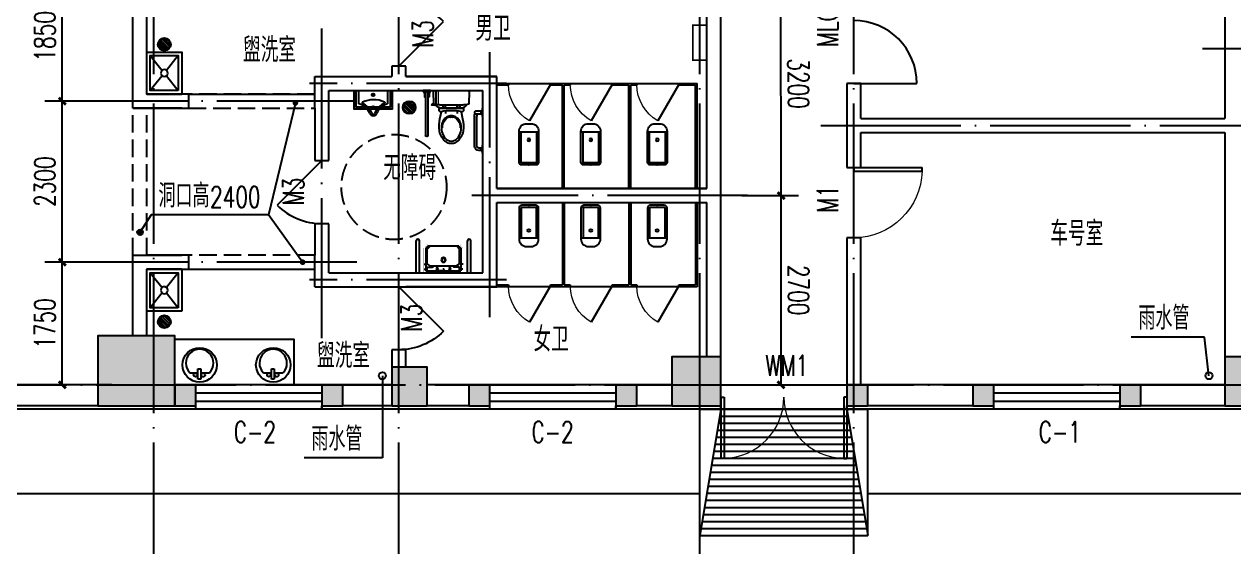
# Model space of a CAD drawing. Extents: x 63793 to 231107, y 20849 to 337643.
# Drawn here: x 178948 to 196226, y 262126 to 269587 of the extents above; entities that cross this region are included whole.
import ezdxf

# ---------------------------------------------------------------- set-up
doc = ezdxf.new("R2010")
doc.units = 0
doc.header["$LTSCALE"] = 1000
doc.header["$MEASUREMENT"] = 0
for name, pattern in [('CONTINOUS', [0]), ('DASH', [0.35, 0.25, -0.1]), ('DASHED', [19.05, 12.7, -6.35]), ('DOTE', [2.42, 2, -0.2, 0.02, -0.2])]:
    doc.linetypes.add(name, pattern=pattern)
for name, color, linetype in [('2', 2, 'Continuous'), ('COLUMN', 2, 'Continuous'), ('DIM_LEAD', 3, 'Continuous'), ('DOTE', 1, 'DOTE'), ('LATRINE', 6, 'Continuous'), ('LVTRY', 6, 'Continuous'), ('PUB_DIM', 3, 'Continuous'), ('PUB_HATCH', 8, 'Continuous'), ('PUB_TEXT', 7, 'Continuous'), ('STAIR', 2, 'Continuous'), ('SURFACE', 6, 'Continuous'), ('WALL', 2, 'Continuous'), ('WINDOW', 4, 'Continuous'), ('WINDOW_TEXT', 7, 'Continuous'), ('厨卫', 30, 'Continuous'), ('新块$0$2D_ROOF', 144, 'Continuous')]:
    doc.layers.add(name, color=color, linetype=linetype)
doc.styles.add('_TCH_DIM', font='SIMPLEX', dxfattribs={"bigfont": 'GBCBIG'})
doc.styles.add('_TCH_DIM_T3', font='SIMPLEX', dxfattribs={"width": 0.705882, "bigfont": 'GBCBIG'})
doc.styles.add('_TCH_WINDOW', font='SIMPLEX', dxfattribs={"height": 3.5, "bigfont": 'GBCBIG'})
doc.styles.add('DIM_FONT', font='SIMPLEX', dxfattribs={"width": 0.7, "bigfont": 'GBCBIG'})
doc.styles.get("Standard").update_dxf_attribs({"font": 'gbenor.shx', "bigfont": 'gbcbig.shx'})
doc.dimstyles.new('_TCH_ARCH&&100', dxfattribs={"dimtxt": 297.5, "dimasz": 100, "dimexe": 250, "dimexo": 300, "dimgap": 100, "dimtad": 1, "dimdec": 0, "dimzin": 0, "dimdsep": 46, "dimtxsty": '_TCH_DIM_T3', "dimblk": 'ARCHTICK', "dimcen": 0.09, "dimclrt": 7, "dimazin": 2, "dimtfac": 1, "dimtdec": 0, "dimtix": 1, "dimtmove": 2, "dimatfit": 3, "dimfxl": 0, "dimtolj": 1, "dimtzin": 0, "dimarcsym": 0})

# ---------------------------------------------------------------- blocks, each defined once
blk = doc.blocks.new('M_E0')
for p, q in [((-279, -123), (-251, -123)), ((-277, -51), (-251, -51)), ((-251, -26), (251, -26)), ((-251, -349), (-251, -26)), ((-232, -26), (-232, -79)), ((-232, -79), (-154, -79)), ((-191, -100), (-232, -127)), ((-232, -127), (-232, -335)), ((-191, -100), (189, -100)), ((-149, -84), (-149, -100)), ((0, -26), (-90, -26)), ((-90, -26), (90, -26)), ((148, -84), (148, -100)), ((232, -79), (153, -79)), ((192, -101), (232, -127)), ((232, -26), (232, -79)), ((232, -127), (232, -335)), ((251, -349), (251, -26)), ((279, -51), (253, -51)), ((281, -123), (253, -123)), ((-232, -335), (-191, -381)), ((232, -335), (191, -381)), ((-221, -381), (-251, -349)), ((222, -381), (-221, -381)), ((222, -381), (251, -349))]:
    blk.add_line(p, q)
at = {"const_width": 1.5}
for points in [[(-280, 0), (-280, -350)], [(-280, 0), (280, 0)], [(280, 0), (280, -350)], [(-280, -350), (-230, -410)], [(-230, -410), (230, -410)], [(280, -350), (230, -410)]]:
    blk.add_lwpolyline(points, dxfattribs=at)
for centre, radius in [((-89, -56), 15), ((1, -182), 33.1), ((1, -182), 24.9), ((1, -44), 8), ((91, -54), 15)]:
    blk.add_circle(centre, radius)
for centre, start, end in [((-154, -84), 0, 90), ((153, -84), 90, 180), ((189, -105), 57.2444, 90)]:
    blk.add_arc(centre, 5, start, end)
at = {"width": 0.8, "flags": 9}
for tag in ['XSIZE', 'YSIZE']:
    blk.add_attdef(tag, (0, 0), '', height=0.5, dxfattribs=at)
blk = doc.blocks.new('A$C1C8A70F5')
at = {"layer": 'LVTRY'}
for p, q in [((0, 478), (0, 25)), ((50, 478), (50, 25)), ((733, 478), (733, 25)), ((783, 478), (783, 25))]:
    blk.add_line(p, q, dxfattribs=at)
for centre in [(25, 25), (758, 25)]:
    blk.add_arc(centre, 25, 180, 0, dxfattribs=at)
at = {"layer": 'LVTRY', "xscale": -1}
blk.add_blockref('M_E0', (392, 478), dxfattribs=at)
blk = doc.blocks.new('A$C128B600B')
at = {"layer": 'LVTRY'}
for p, q in [((782, 871), (818, 871)), ((782, 248), (782, 871)), ((782, 248), (782, 871)), ((818, 871), (818, 248)), ((24, 593), (11, 606)), ((11, 545), (24, 558)), ((377, 573), (357, 573)), ((367, 583), (367, 563)), ((523, 573), (543, 573)), ((533, 583), (533, 563)), ((800, 230), (800, 230)), ((800, 230), (800, 230))]:
    blk.add_line(p, q, dxfattribs=at)
at = {"layer": 'LVTRY', "lineweight": 13}
blk.add_line((367, 673), (533, 673), dxfattribs=at)
at = {"layer": 'LVTRY'}
for points in [[(685, 888), (215, 888, 0.421203), (195, 868), (199, 706, 0.384529), (218, 687, 0.020097), (450, 678, 0.020097), (682, 687, 0.384529), (701, 706), (705, 868, 0.421203)], [(120, 575), (120, 575, -0.414214), (103, 558), (24, 558), (24, 593), (103, 593, -0.414214)], [(624, 638), (276, 638), (276, 605, 0.472458), (300, 586, -0.097656), (600, 586, 0.472458), (624, 605)], [(450, 168, -0.221073), (363, 208, -0.102493), (314, 301, -0.121565), (316, 416, -0.187395), (388, 513, -0.126952), (450, 529, -0.126952), (512, 513, -0.187395), (584, 416, -0.121565), (586, 301, -0.102493), (537, 208, -0.221073)]]:
    blk.add_lwpolyline(points, format="xyb", close=True, dxfattribs=at)
at = {"layer": 'LVTRY', "lineweight": 13}
for points in [[(622, 683, 0.203745), (633, 708), (633, 888)], [(276, 685, 0.216674), (302, 673), (330, 673)], [(322, 358, -0.134007), (351, 453, -0.213245), (425, 506, 0.668461), (422, 521, 0.205105), (341, 459, 0.136377), (313, 358)], [(587, 358, 0.136377), (559, 459, 0.205105), (478, 521, 0.668461), (475, 506, -0.213245), (549, 453, -0.134007), (578, 358)], [(570, 673), (598, 673, 0.194092), (622, 683)], [(455, 497), (466, 502, 0.801198), (467, 506, 0.05862), (450, 508, 0.05862), (433, 506, 0.801198), (434, 502), (445, 497)]]:
    blk.add_lwpolyline(points, format="xyb", dxfattribs=at)
at = {"layer": 'LVTRY'}
for points in [[(664, 686, 0.081906), (668, 708), (668, 888)], [(24, 33), (58, 33, 0.414213), (120, 95), (120, 518, 0.119661), (109, 559)], [(24, 68), (58, 68, 0.414211), (85, 95), (85, 518, 0.085038), (69, 558)], [(236, 686, 0.32142), (302, 638), (598, 638, 0.300027), (662, 680)], [(309, 587), (288, 486, 0.088113), (280, 314, 0.124068), (332, 196, 0.086475), (391, 146, 0.130408), (450, 131, 0.130408), (509, 146, 0.086475), (568, 196, 0.124068), (620, 314, 0.088113), (612, 486), (591, 587)], [(662, 680, 0.019656), (664, 686)]]:
    blk.add_lwpolyline(points, format="xyb", dxfattribs=at)
for points in [[(853, 888), (853, 877), (747, 877), (747, 888)], [(779, 798), (779, 877), (767, 877), (767, 798)], [(779, 798), (779, 877), (767, 877), (767, 798)], [(821, 798), (821, 877), (833, 877), (833, 798)], [(767, 851), (767, 862), (760, 862), (760, 851)], [(767, 851), (767, 862), (760, 862), (760, 851)], [(833, 851), (833, 862), (840, 862), (840, 851)], [(0, 630), (11, 630), (11, 525), (0, 525)], [(367, 638), (367, 676), (330, 676), (330, 638)], [(533, 638), (533, 676), (570, 676), (570, 638)], [(0, 105), (11, 105), (11, 0), (0, 0)]]:
    blk.add_lwpolyline(points, close=True, dxfattribs=at)
for points in [[(651, 685), (681, 673), (729, 680), (726, 700), (698, 696)], [(11, 20), (24, 33), (24, 68), (11, 81)]]:
    blk.add_lwpolyline(points, dxfattribs=at)
for start, end in [(180, 270.0001), (180, 270.0001), (269.9994, 359.9994)]:
    blk.add_arc((800, 248), 17.5, start, end, dxfattribs=at)
blk = doc.blocks.new('M_E33IEP')
for p, q in [((44, -21), (44, 20)), ((44, 20), (194, 20)), ((135, 135), (135, 20)), ((194, 20), (194, -21)), ((194, -21), (44, -21)), ((135, -21), (135, -144))]:
    blk.add_line(p, q)
for centre, radius in [((248, -5), 246), ((106, 56), 26.7), ((105, -55), 26.7)]:
    blk.add_circle(centre, radius)
blk.add_arc((274, -5), 197, 225.2527, 134.7473)
at = {"style": 'DIM_FONT', "width": 0.8, "flags": 9}
for tag in ['XSIZE', 'YSIZE']:
    blk.add_attdef(tag, (0, 0), '', height=0.5, dxfattribs=at)
at = {"width": 0.8, "flags": 9}
for tag in ['XSIZE', 'YSIZE']:
    blk.add_attdef(tag, (2, -251), '', height=150, dxfattribs=at)
blk = doc.blocks.new('_LV12')
at = {"layer": '厨卫'}
for p, q in [((-250, -50), (-39, -219)), ((39, -219), (250, -50)), ((-250, -450), (-39, -281)), ((39, -281), (250, -450))]:
    blk.add_line(p, q, dxfattribs=at)
for points in [[(300, -500), (300, 0), (-300, 0), (-300, -500)], [(250, -450), (250, -50), (-250, -50), (-250, -450)]]:
    blk.add_lwpolyline(points, close=True, dxfattribs=at)
blk.add_circle((0, -250), 50, dxfattribs=at)
blk = doc.blocks.new('$lvtry$00000201')
at = {"layer": 'LATRINE'}
for p, q in [((-140, -40, 0), (-140, -480, 0)), ((-110, -40, 0), (-110, -470, 0)), ((100, 0, 0), (-100, 0, 0)), ((100, -30, 0), (-100, -30, 0)), ((110, -470, 0), (110, -40, 0)), ((140, -480, 0), (140, -40, 0)), ((140, -470, 0), (-140, -470, 0)), ((-30, -590, 0), (30, -590, 0))]:
    blk.add_line(p, q, dxfattribs=at)
blk.add_circle((0, -359, 0), 20, dxfattribs=at)
for centre, radius, start, end in [((-100, -40, 0), 40, 90, 180), ((-100, -40, 0), 10, 90, 180), ((100, -40, 0), 40, 0, 90), ((100, -40, 0), 10, 0, 90), ((-30, -480, 0), 110, 180, 270), ((30, -480, 0), 110, 270, 0)]:
    blk.add_arc(centre, radius, start, end, dxfattribs=at)
blk.add_point((0, 0), dxfattribs=at)
blk = doc.blocks.new('$TCHSYS$APDOOR2D')
blk.add_line((0.5, 0), (0, 0.866))
at = {"lineweight": 13}
blk.add_arc((0.5, 0), 1, 120, 180, dxfattribs=at)
blk = doc.blocks.new('$lvtry$00000223')
for p, q in [((-205, 0, 0), (205, 0, 0)), ((-205, -191, 0), (-205, 0, 0)), ((205, 0, 0), (205, -191, 0))]:
    blk.add_line(p, q)
for centre in [(0, -60, 0), (0, -242, 0)]:
    blk.add_circle(centre, 20)
for centre, radius, start, end in [((-152, -175, 0), 10, 114.1084, 248.1394), ((5, -526, 0), 395, 66.6675, 114.1084), ((158, -173, 0), 10, 290.4941, 66.6675), ((-243, -391, 0), 203, 19.2639, 79.2894), ((-243, -401, 0), 233, 19.2639, 68.1394), ((0, -306, 0), 54, 199.2639, 269.7777), ((0, -316, 0), 24, 199.2639, 269.4998), ((0, -306, 0), 54, 270.2223, 340.7361), ((0, -316, 0), 24, 270.5002, 340.7361), ((243, -401, 0), 233, 110.4941, 160.7361), ((243, -391, 0), 203, 100.7106, 160.7361)]:
    blk.add_arc(centre, radius, start, end)
blk.add_point((0, -60, 0))
blk = doc.blocks.new('drgrt')
at = {"layer": '厨卫'}
h = blk.add_hatch(dxfattribs=at)
h.set_pattern_fill('ANSI31', color=256, scale=200, angle=-90, style=0)
h.set_pattern_definition([(135, (467302.654, -452121.677), (-17.6776695, -17.6776695), [])])
h.paths.add_polyline_path([(622639, -8723, 1), (622639, -8887, 1)])
h = blk.add_hatch(dxfattribs=at)
h.set_pattern_fill('ANSI31', color=256, scale=200, angle=-90, style=0)
h.set_pattern_definition([(135, (467302.654, -452121.677), (-17.6776695, -17.6776695), [])])
h.paths.add_polyline_path([(622639, -8723, 1), (622639, -8887, 1)])
h = blk.add_hatch(dxfattribs=at)
h.set_pattern_fill('ANSI31', color=256, scale=200, angle=-90, style=0)
h.set_pattern_definition([(135, (466585.184, -452264.022), (-17.6776695, -17.6776695), [])])
h.paths.add_polyline_path([(621921, -8865, 1), (621921, -9029, 1)])
h = blk.add_hatch(dxfattribs=at)
h.set_pattern_fill('ANSI31', color=256, scale=200, angle=-90, style=0)
h.set_pattern_definition([(135, (466585.184, -452264.022), (-17.6776695, -17.6776695), [])])
h.paths.add_polyline_path([(621921, -8865, 1), (621921, -9029, 1)])
h = blk.add_hatch(dxfattribs=at)
h.set_pattern_fill('ANSI31', color=256, scale=200, angle=-90, style=0)
h.set_pattern_definition([(135, (466585.184, -453600.247), (-17.6776695, -17.6776695), [])])
h.paths.add_polyline_path([(621921, -10201, 1), (621921, -10365, 1)])
h = blk.add_hatch(dxfattribs=at)
h.set_pattern_fill('ANSI31', color=256, scale=200, angle=-90, style=0)
h.set_pattern_definition([(135, (466585.184, -453600.247), (-17.6776695, -17.6776695), [])])
h.paths.add_polyline_path([(621921, -10201, 1), (621921, -10365, 1)])
h = blk.add_hatch(dxfattribs=at)
h.set_pattern_fill('ANSI31', color=256, scale=200, angle=-90, style=0)
h.set_pattern_definition([(135, (471002.692, -454509.946), (-17.6776695, -17.6776695), [])])
h.paths.add_polyline_path([(626339, -11111, 1), (626339, -11275, 1)])
h = blk.add_hatch(dxfattribs=at)
h.set_pattern_fill('ANSI31', color=256, scale=200, angle=-90, style=0)
h.set_pattern_definition([(135, (471002.692, -454509.946), (-17.6776695, -17.6776695), [])])
h.paths.add_polyline_path([(626339, -11111, 1), (626339, -11275, 1)])
h = blk.add_hatch(dxfattribs=at)
h.set_pattern_fill('ANSI31', color=256, scale=200, angle=-90, style=0)
h.set_pattern_definition([(135, (469622.653, -455356.53), (-17.6776695, -17.6776695), [])])
h.paths.add_polyline_path([(624959, -11958, 1), (624959, -12121, 1)])
h = blk.add_hatch(dxfattribs=at)
h.set_pattern_fill('ANSI31', color=256, scale=200, angle=-90, style=0)
h.set_pattern_definition([(135, (469622.653, -455356.53), (-17.6776695, -17.6776695), [])])
h.paths.add_polyline_path([(624959, -11958, 1), (624959, -12121, 1)])
h = blk.add_hatch(dxfattribs=at)
h.set_pattern_fill('ANSI31', color=256, scale=200, angle=-90, style=0)
h.set_pattern_definition([(135, (464652.654, -456055.464), (-17.6776695, -17.6776695), [])])
h.paths.add_polyline_path([(619989, -12657, 1), (619989, -12820, 1)])
h = blk.add_hatch(dxfattribs=at)
h.set_pattern_fill('ANSI31', color=256, scale=200, angle=-90, style=0)
h.set_pattern_definition([(135, (464652.654, -456055.464), (-17.6776695, -17.6776695), [])])
h.paths.add_polyline_path([(619989, -12657, 1), (619989, -12820, 1)])
h = blk.add_hatch(dxfattribs=at)
h.set_pattern_fill('ANSI31', color=256, scale=200, angle=-90, style=0)
h.set_pattern_definition([(135, (468150.352, -456956.53), (-17.6776695, -17.6776695), [])])
h.paths.add_polyline_path([(623487, -13558, 1), (623487, -13721, 1)])
h = blk.add_hatch(dxfattribs=at)
h.set_pattern_fill('ANSI31', color=256, scale=200, angle=-90, style=0)
h.set_pattern_definition([(135, (468150.352, -456956.53), (-17.6776695, -17.6776695), [])])
h.paths.add_polyline_path([(623487, -13558, 1), (623487, -13721, 1)])
h = blk.add_hatch(dxfattribs=at)
h.set_pattern_fill('ANSI31', color=256, scale=200, angle=-90, style=0)
h.set_pattern_definition([(135, (464652.654, -460015.187), (-17.6776695, -17.6776695), [])])
h.paths.add_polyline_path([(619989, -16616, 1), (619989, -16780, 1)])
for centre, radius in [((622639, -8805), 91.9), ((622639, -8805), 91.9), ((622639, -8805), 81.9), ((622639, -8805), 81.9), ((621921, -8947), 91.9), ((621921, -8947), 91.9), ((621921, -8947), 81.9), ((621921, -8947), 81.9), ((621921, -10283), 91.9), ((621921, -10283), 91.9), ((621921, -10283), 81.9), ((621921, -10283), 81.9), ((626339, -11193, 0), 91.9), ((626339, -11193, 0), 91.9), ((626339, -11193, 0), 81.9), ((626339, -11193, 0), 81.9), ((624959, -12040), 91.9), ((624959, -12040), 91.9), ((624959, -12040), 81.9), ((624959, -12040), 81.9), ((619989, -12738), 91.9), ((619989, -12738), 91.9), ((619989, -12738), 81.9), ((619989, -12738), 81.9), ((623487, -13640), 91.9), ((623487, -13640), 91.9), ((623487, -13640), 81.9), ((623487, -13640), 81.9), ((619989, -16698), 91.9), ((619989, -16698), 81.9)]:
    blk.add_circle(centre, radius, dxfattribs=at)
blk = doc.blocks.new('_ArchTick')
at = {"color": 0, "linetype": 'ByBlock', "const_width": 0.4}
blk.add_lwpolyline([(-0.5, -0.5), (0.5, 0.5)], dxfattribs=at)
blk = doc.blocks.new('*D134')
at = {"layer": 'Defpoints', "color": 0, "transparency": 16777216}
for p in [(188901, 267139), (189759, 267139), (188901, 264439)]:
    blk.add_point(p, dxfattribs=at)
at = {"layer": 'PUB_DIM', "color": 0, "lineweight": -2, "transparency": 16777216}
for p, q in [((189201, 267139), (190009, 267139)), ((189759, 264439), (189759, 267139)), ((189201, 264439), (190009, 264439))]:
    blk.add_line(p, q, dxfattribs=at)
at = {"layer": 'PUB_DIM', "color": 0, "lineweight": -2, "transparency": 16777216, "xscale": 100, "yscale": 100, "zscale": 100}
for p, rotation in [((189759, 267139), 90.0191905754561), ((189759, 264439), 270.0191905754561)]:
    blk.add_blockref('_ArchTick', p, dxfattribs=dict(at, rotation=rotation))
at = {"layer": 'PUB_DIM', "color": 7, "transparency": 16777216, "insert": (190008, 265789), "char_height": 297.5, "attachment_point": 5, "rotation": 270.0192, "style": '_TCH_DIM_T3'}
blk.add_mtext('\\A1;2700', dxfattribs=at)
blk = doc.blocks.new('*D135')
at = {"layer": 'Defpoints', "color": 0, "transparency": 16777216}
for p in [(188899, 270339), (189757, 270339), (188901, 267139)]:
    blk.add_point(p, dxfattribs=at)
at = {"layer": 'PUB_DIM', "color": 0, "lineweight": -2, "transparency": 16777216}
for p, q in [((189199, 270339), (190007, 270339)), ((189759, 267139), (189757, 270339)), ((189201, 267139), (190009, 267139))]:
    blk.add_line(p, q, dxfattribs=at)
at = {"layer": 'PUB_DIM', "color": 0, "lineweight": -2, "transparency": 16777216, "xscale": 100, "yscale": 100, "zscale": 100}
for p, rotation in [((189757, 270339), 90.01919057545578), ((189759, 267139), 270.0191905754558)]:
    blk.add_blockref('_ArchTick', p, dxfattribs=dict(at, rotation=rotation))
at = {"layer": 'PUB_DIM', "color": 7, "transparency": 16777216, "insert": (190007, 268739), "char_height": 297.5, "attachment_point": 5, "rotation": 270.0192, "style": '_TCH_DIM_T3'}
blk.add_mtext('\\A1;3200', dxfattribs=at)
blk = doc.blocks.new('*D146')
at = {"layer": 'Defpoints', "color": 0, "transparency": 16777216}
for p in [(179493, 266189), (180499, 266189), (180499, 264439)]:
    blk.add_point(p, dxfattribs=at)
at = {"layer": 'PUB_DIM', "color": 0, "lineweight": -2, "transparency": 16777216}
for p, q in [((180199, 266189), (179243, 266189)), ((179493, 264439), (179493, 266189)), ((180199, 264439), (179243, 264439))]:
    blk.add_line(p, q, dxfattribs=at)
at = {"layer": 'PUB_DIM', "color": 0, "lineweight": -2, "transparency": 16777216, "xscale": 100, "yscale": 100, "zscale": 100}
for p, rotation in [((179493, 266189), 90), ((179493, 264439), 270)]:
    blk.add_blockref('_ArchTick', p, dxfattribs=dict(at, rotation=rotation))
at = {"layer": 'PUB_DIM', "color": 7, "transparency": 16777216, "insert": (179244, 265314), "char_height": 297.5, "attachment_point": 5, "rotation": 90, "style": '_TCH_DIM_T3'}
blk.add_mtext('\\A1;1750', dxfattribs=at)
blk = doc.blocks.new('*D147')
at = {"layer": 'Defpoints', "color": 0, "transparency": 16777216}
for p in [(179493, 268489), (180499, 268489), (180499, 266189)]:
    blk.add_point(p, dxfattribs=at)
at = {"layer": 'PUB_DIM', "color": 0, "lineweight": -2, "transparency": 16777216}
for p, q in [((180199, 268489), (179243, 268489)), ((179493, 266189), (179493, 268489)), ((180199, 266189), (179243, 266189))]:
    blk.add_line(p, q, dxfattribs=at)
at = {"layer": 'PUB_DIM', "color": 0, "lineweight": -2, "transparency": 16777216, "xscale": 100, "yscale": 100, "zscale": 100}
for p, rotation in [((179493, 268489), 90), ((179493, 266189), 270)]:
    blk.add_blockref('_ArchTick', p, dxfattribs=dict(at, rotation=rotation))
at = {"layer": 'PUB_DIM', "color": 7, "transparency": 16777216, "insert": (179244, 267339), "char_height": 297.5, "attachment_point": 5, "rotation": 90, "style": '_TCH_DIM_T3'}
blk.add_mtext('\\A1;2300', dxfattribs=at)
blk = doc.blocks.new('*D148')
at = {"layer": 'Defpoints', "color": 0, "transparency": 16777216}
for p in [(179493, 270339), (180499, 270339), (180499, 268489)]:
    blk.add_point(p, dxfattribs=at)
at = {"layer": 'PUB_DIM', "color": 0, "lineweight": -2, "transparency": 16777216}
for p, q in [((180199, 270339), (179243, 270339)), ((179493, 268489), (179493, 270339)), ((180199, 268489), (179243, 268489))]:
    blk.add_line(p, q, dxfattribs=at)
at = {"layer": 'PUB_DIM', "color": 0, "lineweight": -2, "transparency": 16777216, "xscale": 100, "yscale": 100, "zscale": 100}
for p, rotation in [((179493, 270339), 90), ((179493, 268489), 270)]:
    blk.add_blockref('_ArchTick', p, dxfattribs=dict(at, rotation=rotation))
at = {"layer": 'PUB_DIM', "color": 7, "transparency": 16777216, "insert": (179244, 269414), "char_height": 297.5, "attachment_point": 5, "rotation": 90, "style": '_TCH_DIM_T3'}
blk.add_mtext('\\A1;1850', dxfattribs=at)
blk = doc.blocks.new('_FZH')
blk.add_lwpolyline([(-0.5, -0.5), (0.5, -0.5), (0.5, 0.5), (-0.5, 0.5)], close=True)
at = {"layer": 'PUB_HATCH'}
blk.add_solid([(-0.5, -0.5), (0.5, -0.5), (-0.5, 0.5), (0.5, 0.5)], dxfattribs=at)
blk = doc.blocks.new('$WINLIB2D$00000001')
for p, q in [((-0.5, 0.5), (0.5, 0.5)), ((-0.5, 0.5), (-0.5, -0.5)), ((0.5, -0.5), (0.5, 0.5)), ((0.5, 0.1667), (-0.5, 0.1667)), ((0.5, -0.1667), (-0.5, -0.1667)), ((-0.5, -0.5), (0.5, -0.5))]:
    blk.add_line(p, q)
blk = doc.blocks.new('$DorLib2D$00000002')
for p, q in [((-0.5, 0), (-0.5, 0.4875)), ((-0.475, 0.4875), (-0.5, 0.4875)), ((-0.475, 0), (-0.475, 0.4875)), ((0.475, 0), (0.475, 0.4875)), ((0.475, 0.4875), (0.5, 0.4875)), ((0.5, 0), (0.5, 0.4875)), ((-0.5, 0), (-0.475, 0)), ((0.5, 0), (0.475, 0))]:
    blk.add_line(p, q)
at = {"lineweight": 13}
for centre, start, end in [((-0.4875, 0), 0, 88.53072), ((0.4875, 0), 91.46928, 180)]:
    blk.add_arc(centre, 0.4875, start, end, dxfattribs=at)
blk = doc.blocks.new('$DorLib2D$00000001')
for p, q in [((0.45, 0.975), (0.5, 0.975)), ((0.45, 0), (0.45, 0.975)), ((0.5, 0), (0.5, 0.975)), ((0.5, 0), (0.45, 0))]:
    blk.add_line(p, q)
at = {"lineweight": 13}
blk.add_arc((0.475, 0), 0.975, 91.4693, 180, dxfattribs=at)
blk = doc.blocks.new('$DorLib2D$00000114')
at = {"color": 0}
blk.add_line((0.5, 0), (-0.207, 0.707), dxfattribs=at)
blk.add_arc((0.5, 0), 1, 135, 180, dxfattribs=at)

msp = doc.modelspace()

# ---------------------------------------------------------------- hatches: boundary and pattern name
at = {"layer": 'DIM_LEAD'}
h = msp.add_hatch(color=256, dxfattribs=at)
edge = h.paths.add_edge_path()
edge.add_arc((180602.9, 266615.1), 40.3, 0, 360)

# ---------------------------------------------------------------- linework, layer by layer
at = {"color": 9}
for p, q in [((188599.3, 262288.9), (188599.3, 264088.9)), ((188599.3, 264088.9), (190999.3, 264088.9)), ((188899.3, 264088.9), (188599.3, 262288.9)), ((190699.3, 264088.9), (190999.3, 262288.9)), ((190999.3, 262288.9), (190999.3, 264088.9)), ((188865.9, 263888.9), (190732.6, 263888.9)), ((188882.6, 263988.9), (190715.9, 263988.9)), ((188832.6, 263688.9), (190765.9, 263688.9)), ((188849.3, 263788.9), (190749.3, 263788.9)), ((188799.3, 263488.9), (190799.3, 263488.9)), ((188815.9, 263588.9), (190782.6, 263588.9)), ((188782.6, 263388.9), (190815.9, 263388.9)), ((188749.3, 263188.9), (190849.3, 263188.9)), ((188765.9, 263288.9), (190832.6, 263288.9)), ((188715.9, 262988.9), (190882.6, 262988.9)), ((188732.6, 263088.9), (190865.9, 263088.9)), ((188699.3, 262888.9), (190899.3, 262888.9)), ((188665.9, 262688.9), (190932.6, 262688.9)), ((188682.6, 262788.9), (190915.9, 262788.9)), ((188632.6, 262488.9), (190965.9, 262488.9)), ((188649.3, 262588.9), (190949.3, 262588.9)), ((188599.3, 262288.9), (190999.3, 262288.9)), ((188615.9, 262388.9), (190982.6, 262388.9))]:
    msp.add_line(p, q, dxfattribs=at)
at = {"ltscale": 50, "const_width": 25}
msp.add_lwpolyline([(188699.3, 269571.6), (188499.3, 269571.6), (188499.3, 269071.6), (188699.3, 269071.6)], dxfattribs=at)
for points in [[(177799.3, 262888.8), (188599.3, 262888.8)], [(190999.3, 262888.8), (196399.3, 262888.8)]]:
    msp.add_lwpolyline(points)
at = {"layer": '2', "color": 0, "linetype": 'DASH'}
msp.add_circle((184230.4, 267262.1), 750, dxfattribs=at)
at = {"layer": 'DIM_LEAD'}
for p, q in [((182822.3, 268462.4), (182437.8, 266864.8)), ((180761.4, 266864.8), (180600.4, 266613)), ((182437.8, 266864.8), (180761.4, 266864.8)), ((182925.3, 266188.9), (182437.8, 266864.8)), ((195806.9, 265119.5), (194758.5, 265119.5)), ((195871, 264566.8), (195806.9, 265119.5)), ((184064.9, 264566.8), (184064.9, 263394.4)), ((184064.9, 263394.4), (182945.9, 263394.4))]:
    msp.add_line(p, q, dxfattribs=at)
at = {"layer": 'DIM_LEAD', "const_width": 40}
for points in [[(182827, 268481.8, 1), (182817.6, 268442.9, 1)], [(182937, 266172.7, 1), (182913.6, 266205.2, 1)]]:
    msp.add_lwpolyline(points, format="xyb", close=True, dxfattribs=at)
at = {"layer": 'DIM_LEAD'}
msp.add_circle((180602.9, 266615.1), 40.3, dxfattribs=at)
at = {"layer": 'DOTE'}
for p, q in [((188599.3, 261612.7), (188599.3, 287795.5)), ((190799.3, 261612.7), (190799.3, 287524.2)), ((180799.3, 261612.7), (180799.3, 287438.9)), ((183199.3, 265104.9), (183199.3, 274138.9)), ((184299.3, 261612.7), (184299.3, 270681)), ((185599, 265404.1), (185599, 269187.7)), ((195779.4, 269238.9), (206199.3, 269238.9)), ((185838.5, 268738.9), (183022.4, 268738.9)), ((183701.7, 268488.9), (179980.4, 268488.9)), ((190327.9, 268138.9), (196399.3, 268138.9)), ((189278.9, 267138.9), (185340.6, 267138.9)), ((183701.7, 266188.9), (179980.4, 266188.9)), ((185838.5, 265938.9), (183022.4, 265938.9)), ((138837, 264438.9), (206199.3, 264438.9))]:
    msp.add_line(p, q, dxfattribs=at)
at = {"layer": 'LATRINE', "linetype": 'CONTINOUS'}
for p, q in [((185699.3, 268713.9), (185699.3, 268738.9)), ((185699.3, 268738.9), (188561.8, 268738.9)), ((185865.4, 268713.9), (185699.3, 268713.9)), ((185865.4, 268738.9), (185865.4, 268713.9)), ((186465.4, 268713.9), (186465.4, 268738.9)), ((186636.8, 268713.9), (186465.4, 268713.9)), ((186636.8, 267238.9), (186636.8, 268713.9)), ((186661.8, 267238.9), (186661.8, 268713.9)), ((186748.9, 268713.9), (186661.8, 268713.9)), ((186748.9, 268738.9), (186748.9, 268713.9)), ((187348.9, 268713.9), (187348.9, 268738.9)), ((187586.8, 268713.9), (187348.9, 268713.9)), ((187586.8, 267238.9), (187586.8, 268713.9)), ((187611.8, 267238.9), (187611.8, 268713.9)), ((187698.9, 268713.9), (187611.8, 268713.9)), ((187698.9, 268738.9), (187698.9, 268713.9)), ((188298.9, 268713.9), (188298.9, 268738.9)), ((188536.8, 268713.9), (188298.9, 268713.9)), ((188536.8, 267238.9), (188536.8, 268713.9)), ((188561.8, 267238.9), (188561.8, 268738.9)), ((186661.8, 267238.9), (186636.8, 267238.9)), ((186636.8, 267238.9), (186661.8, 267238.9)), ((187611.8, 267238.9), (187586.8, 267238.9)), ((187586.8, 267238.9), (187611.8, 267238.9)), ((188561.8, 267238.9), (188536.8, 267238.9)), ((188536.8, 267238.9), (188561.8, 267238.9)), ((186636.8, 267038.9), (186636.8, 265863.9)), ((186661.8, 267038.9), (186661.8, 265863.9)), ((187586.8, 267038.9), (187586.8, 265863.9)), ((187611.8, 267038.9), (187611.8, 265863.9)), ((188536.8, 267038.9), (188536.8, 265863.9)), ((188561.8, 267038.9), (188561.8, 265838.9)), ((188561.8, 265838.9), (185699.3, 265838.9)), ((185702, 265863.9), (185865.4, 265863.9)), ((185865.4, 265863.9), (185865.4, 265838.9)), ((186465.4, 265838.9), (186465.4, 265863.9)), ((186465.4, 265863.9), (186636.8, 265863.9)), ((186661.8, 265863.9), (186748.9, 265863.9)), ((186748.9, 265863.9), (186748.9, 265838.9)), ((187348.9, 265838.9), (187348.9, 265863.9)), ((187348.9, 265863.9), (187586.8, 265863.9)), ((187611.8, 265863.9), (187698.9, 265863.9)), ((187698.9, 265863.9), (187698.9, 265838.9)), ((188298.9, 265838.9), (188298.9, 265863.9)), ((188298.9, 265863.9), (188536.8, 265863.9))]:
    msp.add_line(p, q, dxfattribs=at)
at = {"layer": 'LVTRY', "linetype": 'CONTINOUS'}
for points in [[(183656.7, 268638.9), (183656.7, 268378), (184211.4, 268378), (184211.4, 268638.9)], [(183656.7, 268638.9), (183656.7, 268378), (184211.4, 268378), (184211.4, 268638.9)], [(183686.7, 268638.9), (183686.7, 268408), (184181.4, 268408), (184181.4, 268638.9)], [(183686.7, 268638.9), (183686.7, 268408), (184181.4, 268408), (184181.4, 268638.9)]]:
    msp.add_lwpolyline(points, dxfattribs=at)
at = {"layer": 'LVTRY'}
msp.add_lwpolyline([(181099.3, 264438.9), (181099.3, 265088.9), (182799.3, 265088.9), (182799.3, 264438.9)], dxfattribs=at)
at = {"layer": 'SURFACE'}
for p, q in [((180799.3, 264088.9), (177949.3, 264088.9)), ((181249.3, 264088.9), (180799.3, 264088.9)), ((181399.3, 264088.9), (181249.3, 264088.9)), ((181399.3, 264088.9), (181399.3, 264138.9)), ((183199.3, 264088.9), (183199.3, 264138.9)), ((183349.3, 264088.9), (183199.3, 264088.9)), ((184299.3, 264088.9), (183349.3, 264088.9)), ((185449.3, 264088.9), (184299.3, 264088.9)), ((185599.3, 264088.9), (185449.3, 264088.9)), ((185599.3, 264088.9), (185599.3, 264138.9)), ((187399.3, 264088.9), (187399.3, 264138.9)), ((187549.3, 264088.9), (187399.3, 264088.9)), ((188599.3, 264088.9), (187549.3, 264088.9)), ((188899.3, 264088.9), (188599.3, 264088.9)), ((188899.3, 264088.9), (188899.3, 264138.9)), ((190699.3, 264088.9), (190699.3, 264138.9)), ((190799.3, 264088.9), (190699.3, 264088.9)), ((192649.3, 264088.9), (190799.3, 264088.9)), ((192799.3, 264088.9), (192649.3, 264088.9)), ((192799.3, 264088.9), (192799.3, 264138.9)), ((194599.3, 264088.9), (194599.3, 264138.9)), ((194749.3, 264088.9), (194599.3, 264088.9)), ((196399.3, 264088.9), (194749.3, 264088.9))]:
    msp.add_line(p, q, dxfattribs=at)
at = {"layer": 'WALL'}
for p, q in [((196099.3, 271238.9), (196099.3, 269238.9)), ((180499.3, 268488.9), (180499.3, 270338.9)), ((180699.3, 268588.9), (180699.3, 270238.9)), ((188699.3, 268442.7), (188699.3, 270238.9)), ((188899.3, 268442.7), (188899.3, 270338.9)), ((196099.3, 269238.9), (196099.3, 268238.9)), ((183099.3, 268838.9), (184199.3, 268838.9)), ((183099.3, 268588.9), (183099.3, 268838.9)), ((184399.3, 268988.9), (184199.3, 268988.9)), ((184199.3, 268988.9), (184199.3, 268838.9)), ((184399.3, 268838.9), (184399.3, 268988.9)), ((185699.3, 268838.9), (184399.3, 268838.9)), ((184399.3, 268838.9), (185499.3, 268838.9)), ((185499.3, 268838.9), (185499.3, 268838.9)), ((185499.3, 268838.9), (185699.3, 268838.9)), ((185699.3, 268738.9), (185699.3, 268838.9)), ((185699, 267238.9), (185699, 268738.9)), ((190899.3, 268738.9), (190699.3, 268738.9)), ((190699.3, 268738.9), (190699.3, 268138.9)), ((190899.3, 268238.9), (190899.3, 268738.9)), ((180699.3, 268588.9), (181199.3, 268588.9)), ((181299.3, 268588.9), (180699.3, 268588.9)), ((181299.3, 268388.9), (181299.3, 268588.9)), ((183099.3, 268388.9), (183099.3, 268588.9)), ((183299.3, 268638.9), (184299.3, 268638.9)), ((183299.3, 268488.9), (183299.3, 268638.9)), ((184299.3, 268638.9), (185499, 268638.9)), ((185499, 267138.9), (185499, 268638.9)), ((180499.3, 268388.9), (180499.3, 268488.9)), ((181199.3, 268388.9), (180499.3, 268388.9)), ((180499.3, 268388.9), (180699.3, 268388.9)), ((180699.3, 268388.9), (180699.3, 268388.9)), ((180699.3, 268388.9), (181299.3, 268388.9)), ((183099.3, 268388.9), (183099.3, 267638.6)), ((183299.3, 267638.6), (183299.3, 268488.9)), ((188699.3, 267238.9), (188699.3, 268438.9)), ((188899.3, 267138.9), (188899.3, 268438.9)), ((190899.3, 268238.9), (196099.3, 268238.9)), ((190699.3, 268138.9), (190699.3, 267538.7)), ((190899.3, 268038.9), (196099.3, 268038.9)), ((190899.3, 267538.7), (190899.3, 268038.9)), ((196099.3, 268038.9), (196099.3, 264839)), ((183099.3, 267638.6), (183299.3, 267638.6)), ((190699.3, 267538.7), (190899.3, 267538.7)), ((185499, 266038.9), (185499, 267138.9)), ((185699, 267238.9), (188699.3, 267238.9)), ((188699.3, 267238.9), (185699.3, 267238.9)), ((188899.3, 264839), (188899.3, 267138.9)), ((185699, 265838.9), (185699, 267038.9)), ((185699, 267038.9), (188699.3, 267038.9)), ((188699.3, 264839), (188699.3, 267038.9)), ((183299.3, 266738.6), (183099.3, 266738.6)), ((183099.3, 266738.6), (183099.3, 266288.9)), ((183299.3, 266188.9), (183299.3, 266738.6)), ((190899.3, 266538.7), (190699.3, 266538.7)), ((190699.3, 266538.7), (190699.3, 264438.9)), ((190899.3, 264438.9), (190899.3, 266538.7)), ((180499.3, 266288.9), (181199.3, 266288.9)), ((180499.3, 266188.9), (180499.3, 266288.9)), ((180499.3, 266288.9), (180699.3, 266288.9)), ((181299.3, 266288.9), (180699.3, 266288.9)), ((180699.3, 266288.9), (180699.3, 266288.9)), ((181299.3, 266088.9), (181299.3, 266288.9)), ((183099.3, 266088.9), (183099.3, 266288.9)), ((180499.3, 265139), (180499.3, 266188.9)), ((181199.3, 266088.9), (180699.3, 266088.9)), ((180699.3, 265139), (180699.3, 266088.9)), ((180699.3, 266088.9), (181299.3, 266088.9)), ((183099.3, 265838.9), (183099.3, 266088.9)), ((183299.3, 266038.9), (183299.3, 266188.9)), ((183299.3, 266038.9), (184299.3, 266038.9)), ((184299.3, 266038.9), (185499, 266038.9)), ((183099.3, 265838.9), (184199.3, 265838.9)), ((184199.3, 265838.9), (184399.3, 265838.9)), ((185699.3, 265838.9), (184399.3, 265838.9)), ((184399.3, 265838.9), (185699, 265838.9)), ((184399.3, 264938.9), (184199.3, 264938.9)), ((184199.3, 264938.9), (184199.3, 264688.9)), ((184399.3, 264688.9), (184399.3, 264938.9)), ((179999.3, 264438.9), (178099.3, 264438.9)), ((184199.3, 264438.9), (183499.3, 264438.9)), ((185299.3, 264438.9), (184704.2, 264438.9)), ((188199.3, 264438.9), (187699.3, 264438.9)), ((192499.3, 264438.9), (190999.3, 264438.9)), ((196099.3, 264438.9), (194899.3, 264438.9)), ((179999.3, 264138.9), (178099.3, 264138.9)), ((184199.3, 264138.9), (183499.3, 264138.9)), ((185299.3, 264138.9), (184704.2, 264138.9)), ((188199.3, 264138.9), (187699.3, 264138.9)), ((192499.3, 264138.9), (190999.3, 264138.9)), ((196099.3, 264138.9), (194899.3, 264138.9))]:
    msp.add_line(p, q, dxfattribs=at)
at = {"layer": 'WINDOW'}
for p, q in [((190799.3, 268738.9), (191699.3, 268738.9)), ((190699.3, 264088.9), (188899.3, 264088.9))]:
    msp.add_line(p, q, dxfattribs=at)
at = {"layer": 'WINDOW', "linetype": 'DASH'}
for p, q in [((183099.3, 268588.9), (181299.3, 268588.9)), ((180499.3, 266288.9), (180499.3, 268388.9)), ((180699.3, 266288.9), (180699.3, 268388.9)), ((181299.3, 268388.9), (183099.3, 268388.9)), ((183099.3, 266288.9), (181299.3, 266288.9)), ((181299.3, 266088.9), (183099.3, 266088.9))]:
    msp.add_line(p, q, dxfattribs=at)
at = {"layer": 'WINDOW', "linetype": 'DASHED'}
for p, q in [((181299.3, 268588.9, 1600), (183099.3, 268588.9, 1600)), ((181299.3, 266088.9, 1600), (183099.3, 266088.9, 1600))]:
    msp.add_line(p, q, dxfattribs=at)
at = {"layer": 'WINDOW'}
msp.add_arc((190799.3, 268738.9), 900, 0, 90, dxfattribs=at)
at = {"layer": '新块$0$2D_ROOF', "color": 3}
for centre in [(184064.9, 264566.8), (195871, 264566.8)]:
    msp.add_circle(centre, 50, dxfattribs=at)

# ---------------------------------------------------------------- block references
msp.add_blockref('drgrt', (-439039.6, 282036.8))
at = {"layer": 'COLUMN'}
for p, xscale, yscale, zscale in [((180549.3, 264639), 1099.999999999534, 1000.00152587879, 1000.00152587879), ((188549.3, 264489), 699.9999999997672, 700.0015258787898, 700.0015258787898), ((196449.3, 264489), 700.0000000002328, 700.0015258787898, 700.0015258787898), ((184451.7, 264413.9), 504.8798976490507, 550.0000000178115, 550.0000000178115), ((181249.3, 264288.9), 300, 300, 300), ((185449.3, 264288.9), 300, 300, 300), ((190849.3, 264288.9), 300, 300, 300), ((192649.3, 264288.9), 300, 300, 300)]:
    msp.add_blockref('_FZH', p, dxfattribs=dict(at, xscale=xscale, yscale=yscale, zscale=zscale))
at = {"layer": 'COLUMN', "xscale": 300, "yscale": 300, "zscale": 300, "rotation": 90}
for p in [(183349.3, 264288.9), (187549.3, 264288.9), (194749.3, 264288.9)]:
    msp.add_blockref('_FZH', p, dxfattribs=at)
at = {"layer": 'LATRINE', "linetype": 'CONTINOUS', "zscale": 25}
for p, xscale, yscale, rotation in [((186165.4, 268726.4), -600, 600, 179.9999995757256), ((186165.4, 268726.4), -600, 600, 179.9999995757256), ((187048.9, 268726.4), -600, 600, 179.9999995279454), ((187048.9, 268726.4), -600, 600, 179.9999995279454), ((187998.9, 268726.4), -600, 600, 179.9999995242436), ((186165.4, 265851.4), 600, -600, 359.9999995757367), ((187048.9, 265851.4), 600, -600, 359.9999995279287), ((187998.9, 265851.4), 600, -600, 359.9999995242435)]:
    msp.add_blockref('$TCHSYS$APDOOR2D', p, dxfattribs=dict(at, xscale=xscale, yscale=yscale, rotation=rotation))
at = {"layer": 'LVTRY', "xscale": -1, "rotation": 90}
msp.add_blockref('_LV12', (180699.3, 268888.9), dxfattribs=at)
at = {"layer": 'LVTRY', "linetype": 'CONTINOUS', "xscale": -1, "yscale": -1, "rotation": 180}
for name, p in [('$lvtry$00000223', (183934.6, 268638.9, 0)), ('$lvtry$00000223', (183934.6, 268638.9, 0)), ('$lvtry$00000201', (186156.7, 267001.4, -32)), ('$lvtry$00000201', (186156.7, 267001.4, -32)), ('$lvtry$00000201', (187040.8, 267001.4, -32)), ('$lvtry$00000201', (187040.8, 267001.4, -32)), ('$lvtry$00000201', (187991.6, 267001.4, -32))]:
    msp.add_blockref(name, p, dxfattribs=at)
at = {"layer": 'LVTRY', "linetype": 'CONTINOUS', "xscale": -1}
msp.add_blockref('A$C128B600B', (185499.3, 267750.8), dxfattribs=at)
msp.add_blockref('A$C128B600B', (185499.3, 267750.8), dxfattribs=at)
at = {"layer": 'LVTRY', "linetype": 'CONTINOUS', "xscale": -1, "rotation": 180}
for p in [(186156.7, 267576.4, -32), (186156.7, 267576.4, -32), (187040.8, 267576.4, -32), (187040.8, 267576.4, -32), (187991.6, 267576.4, -32)]:
    msp.add_blockref('$lvtry$00000201', p, dxfattribs=at)
at = {"layer": 'LVTRY', "rotation": 90}
for p in [(181450.2, 264473.9), (182500.2, 264473.9)]:
    msp.add_blockref('M_E33IEP', p, dxfattribs=at)
at = {"layer": 'STAIR', "rotation": 180}
msp.add_blockref('A$C1C8A70F5', (185328.2, 266516.9), dxfattribs=at)
msp.add_blockref('A$C1C8A70F5', (185328.2, 266516.9), dxfattribs=at)
at = {"layer": 'WINDOW'}
ref = msp.add_blockref('$DorLib2D$00000114', (184299.3, 269438.9), dxfattribs=dict(at, xscale=-900, yscale=-900, zscale=-900, rotation=90))
ref.add_attrib('A', 'M3', (184792, 269248.9), dxfattribs={"layer": 'WINDOW_TEXT', "height": 297.5, "rotation": 90, "style": '_TCH_WINDOW', "width": 0.705882})
ref = msp.add_blockref('$DorLib2D$00000114', (183199.3, 267188.6), dxfattribs=dict(at, xscale=900, yscale=900, zscale=900, rotation=90))
ref.add_attrib('A', 'M3', (182941.3, 266998.6), dxfattribs={"layer": 'WINDOW_TEXT', "height": 297.5, "rotation": 90, "style": '_TCH_WINDOW', "width": 0.705882})
ref = msp.add_blockref('$DorLib2D$00000001', (190799.3, 267038.7), dxfattribs=dict(at, xscale=1000, yscale=-1000, zscale=1000, rotation=89.99999999999959))
ref.add_attrib('A', 'M1', (190573, 266893.7), dxfattribs={"layer": 'WINDOW_TEXT', "height": 297.5, "rotation": 90, "style": '_TCH_WINDOW', "width": 0.705882})
ref = msp.add_blockref('$DorLib2D$00000114', (184299.3, 265388.9), dxfattribs=dict(at, xscale=-900, yscale=900, zscale=-900, rotation=270))
ref.add_attrib('A', 'M3', (184629, 265198.9), dxfattribs={"layer": 'WINDOW_TEXT', "height": 297.5, "rotation": 90, "style": '_TCH_WINDOW', "width": 0.705882})
ref = msp.add_blockref('$DorLib2D$00000002', (189799.3, 264263.9), dxfattribs=dict(at, xscale=1800, yscale=1800, zscale=1800, rotation=180))
ref.add_attrib('A', 'WM1', (189534.3, 264565.2), dxfattribs={"layer": 'WINDOW_TEXT', "height": 297.5, "style": '_TCH_WINDOW', "width": 0.705882})
ref = msp.add_blockref('$WINLIB2D$00000001', (182299.3, 264263.9), dxfattribs=dict(at, xscale=1800, yscale=-350, zscale=1800, rotation=180))
ref.add_attrib('A', 'C-2', (181942.5, 263615.2), dxfattribs={"layer": 'WINDOW_TEXT', "height": 297.5, "style": '_TCH_WINDOW', "width": 0.705882})
ref = msp.add_blockref('$WINLIB2D$00000001', (186499.3, 264263.9), dxfattribs=dict(at, xscale=1800, yscale=-350, zscale=1800, rotation=180))
ref.add_attrib('A', 'C-2', (186194.3, 263615.2), dxfattribs={"layer": 'WINDOW_TEXT', "height": 297.5, "style": '_TCH_WINDOW', "width": 0.705882})
ref = msp.add_blockref('$WINLIB2D$00000001', (193699.3, 264263.9), dxfattribs=dict(at, xscale=1800, yscale=-350, zscale=1800, rotation=180))
ref.add_attrib('A', 'C-1', (193439.3, 263615.2), dxfattribs={"layer": 'WINDOW_TEXT', "height": 297.5, "style": '_TCH_WINDOW', "width": 0.705882})
at = {"layer": '厨卫', "xscale": -1, "rotation": 90}
for p in [(180699.3, 268888.9), (180699.3, 265788.9), (180699.3, 265788.9)]:
    msp.add_blockref('_LV12', p, dxfattribs=at)

# ---------------------------------------------------------------- texts
at = {"char_height": 350, "width": 3190, "attachment_point": 1}
for s, insert in [('男卫', (185393.9, 269701.9)), ('盥洗室', (182075, 269394.6)), ('无障碍', (184077, 267711)), ('女卫', (186223.2, 265263.4)), ('盥洗室', (183131.1, 265030))]:
    msp.add_mtext(s, dxfattribs=dict(at, insert=insert))
at = {"linetype": 'DASH', "insert": (193605, 266772.6), "char_height": 350, "width": 1776.101, "attachment_point": 1}
msp.add_mtext('车号室', dxfattribs=at)
at = {"layer": 'PUB_TEXT', "style": '_TCH_DIM'}
for s, p in [('洞口高', (180866.4, 266969.8)), ('雨水管', (194863.5, 265224.5)), ('雨水管', (183050.9, 263499.4))]:
    msp.add_text(s, height=337.59, dxfattribs=at).set_placement(p)
at = {"layer": 'PUB_TEXT', "style": '_TCH_DIM', "width": 0.705882}
msp.add_text('2400', height=297.5, dxfattribs=at).set_placement((181603.6, 266969.8))
at = {"layer": 'WINDOW_TEXT', "style": '_TCH_WINDOW', "width": 0.705882}
msp.add_text('MLC2', height=297.5, rotation=90, dxfattribs=at).set_placement((190573, 269258.9))

# ---------------------------------------------------------------- dimensions: what is measured, and where the dimension line sits
at = {"layer": 'PUB_DIM'}
for p1, p2, distance, text, picture, middle in [((180499.3, 268488.9), (180499.3, 270338.9), 1006, '1850', '*D148', (179244.5, 269413.9)), ((188900.5, 267138.9), (188899.5, 270338.9), -858, '3200', '*D135', (190006.8, 268739.3)), ((180499.3, 266188.9), (180499.3, 268488.9), 1006, '2300', '*D147', (179244.5, 267338.9)), ((188901.4, 264438.9), (188900.5, 267138.9), -858, '2700', '*D134', (190007.8, 265789.3)), ((180499.3, 264438.9), (180499.3, 266188.9), 1006, '1750', '*D146', (179244.5, 265313.9))]:
    dim = msp.add_aligned_dim(p1=p1, p2=p2, distance=distance, text=text, dimstyle='_TCH_ARCH&&100', dxfattribs=at)
    dim.commit()
    dim.dimension.update_dxf_attribs({"geometry": picture, "text_midpoint": middle})

doc.saveas('drawing.dxf')
